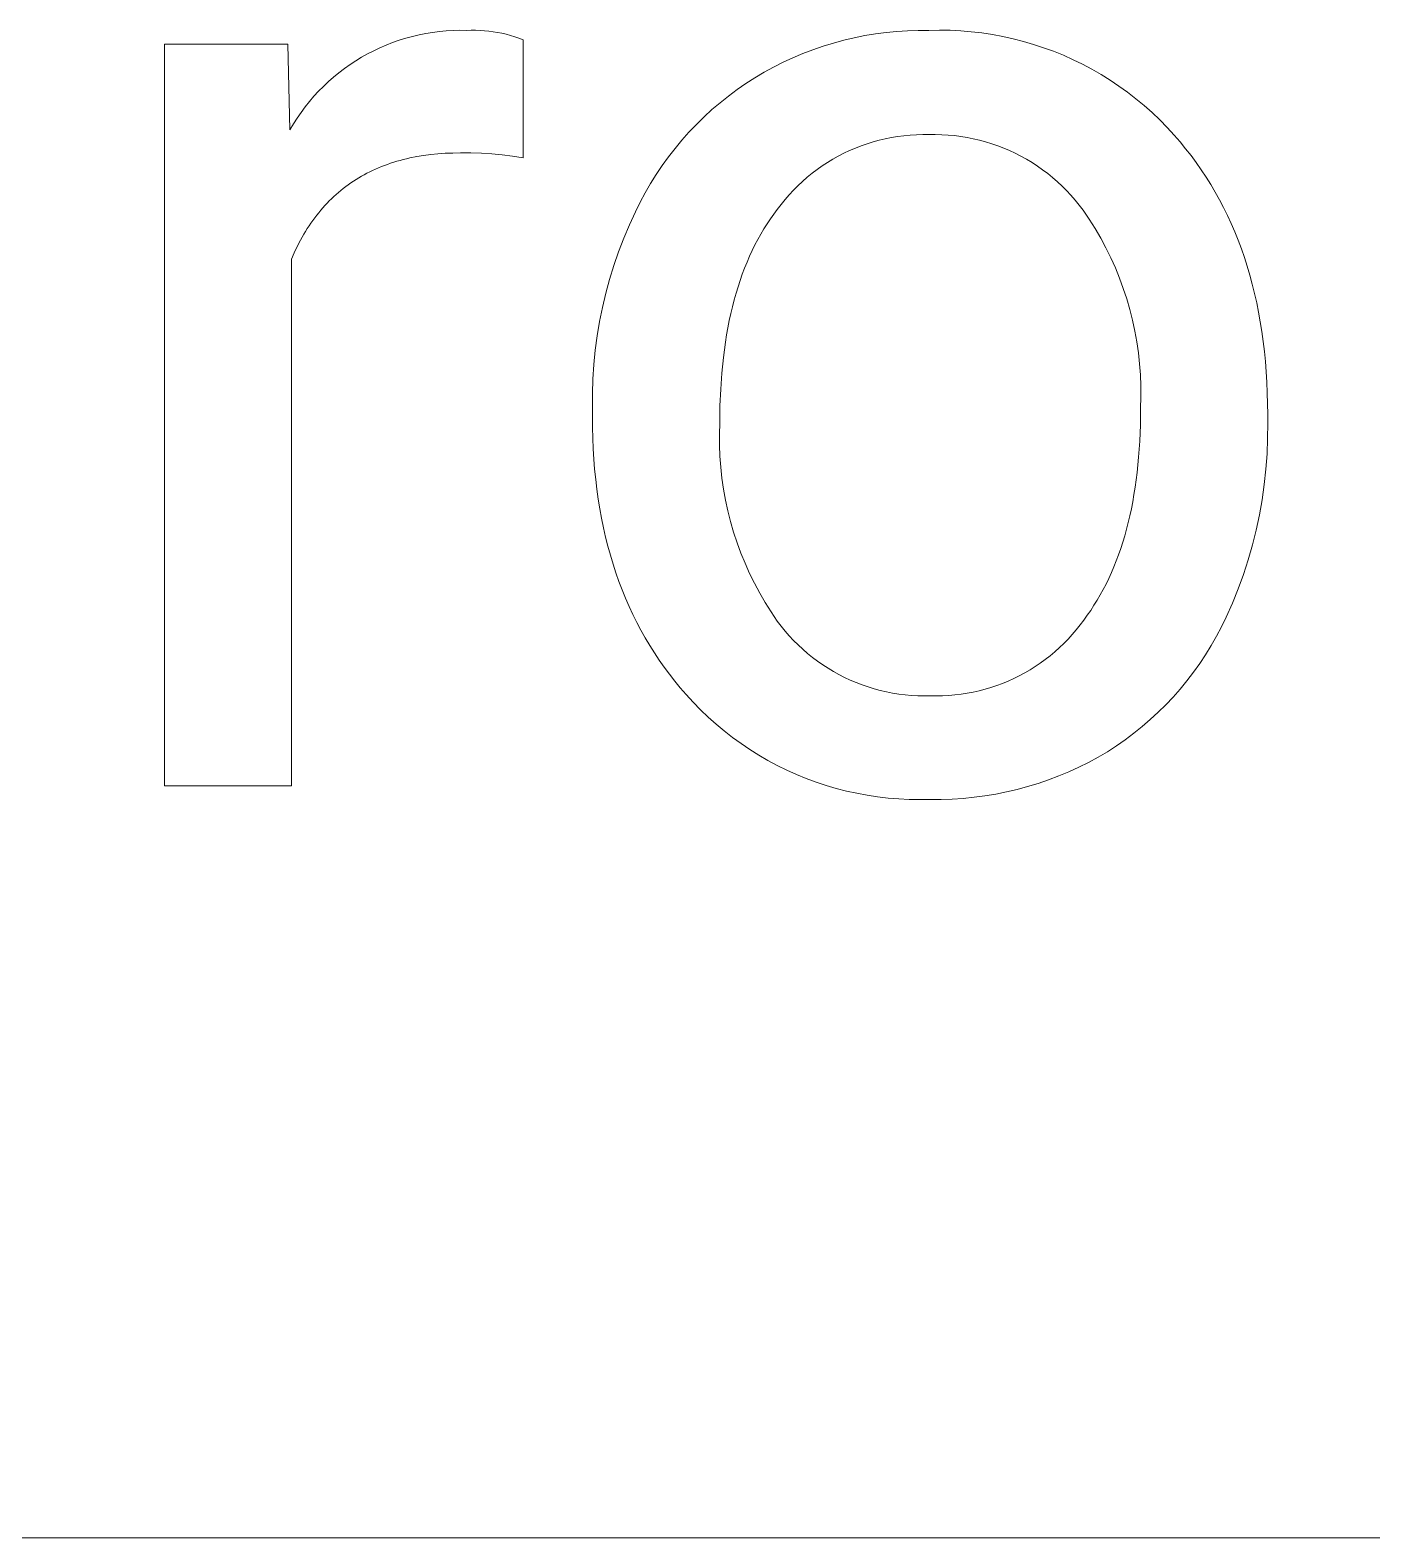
# Model space of a CAD drawing. Header units: millimetres. Extents: x 1287 to 5317, y -239 to 2577.
# Drawn here: x 4073.2 to 4124.5, y -13.8 to 43.8 of the extents above; entities that cross this region are included whole.
import ezdxf

# ---------------------------------------------------------------- set-up
doc = ezdxf.new("R2010")
doc.units = ezdxf.units.MM
doc.header["$MEASUREMENT"] = 0
doc.layers.add('Domyślny', color=7, linetype='Continuous', true_color=0x000000)

msp = doc.modelspace()

# ---------------------------------------------------------------- linework, layer by layer
at = {"layer": 'Domyślny', "color": 18, "lineweight": 15, "true_color": 0x000000}
for p, q in [((4089.927, 43.808), (4090.096, 43.814)), ((4090.096, 43.814), (4090.265, 43.815)), ((4090.265, 43.815), (4090.434, 43.809)), ((4107.597, 43.81), (4108.002, 43.818)), ((4108.002, 43.818), (4108.408, 43.812)), ((4108.408, 43.812), (4108.812, 43.793)), ((4078.372, 14.927), (4078.372, 43.285)), ((4078.372, 43.285), (4083.083, 43.285)), ((4083.083, 43.285), (4083.163, 40.01)), ((4086.605, 43.143), (4086.846, 43.247)), ((4086.846, 43.247), (4087.091, 43.343)), ((4087.091, 43.343), (4087.339, 43.43)), ((4087.339, 43.43), (4087.59, 43.508)), ((4087.59, 43.508), (4087.844, 43.577)), ((4087.844, 43.577), (4088.1, 43.638)), ((4088.1, 43.638), (4088.357, 43.69)), ((4088.357, 43.69), (4088.617, 43.732)), ((4088.617, 43.732), (4088.877, 43.766)), ((4088.877, 43.766), (4089.139, 43.79)), ((4089.139, 43.79), (4089.402, 43.805)), ((4089.402, 43.805), (4089.664, 43.811)), ((4089.664, 43.811), (4089.927, 43.808)), ((4090.434, 43.809), (4090.602, 43.798)), ((4090.602, 43.798), (4090.77, 43.781)), ((4090.77, 43.781), (4090.938, 43.759)), ((4090.938, 43.759), (4091.104, 43.731)), ((4091.104, 43.731), (4091.269, 43.697)), ((4091.269, 43.697), (4091.434, 43.658)), ((4091.434, 43.658), (4091.597, 43.613)), ((4091.597, 43.613), (4091.758, 43.563)), ((4091.758, 43.563), (4091.917, 43.507)), ((4091.917, 43.507), (4092.075, 43.446)), ((4092.075, 43.446), (4092.075, 38.937)), ((4103.548, 43.202), (4103.941, 43.324)), ((4103.941, 43.324), (4104.338, 43.432)), ((4104.338, 43.432), (4104.738, 43.526)), ((4104.738, 43.526), (4105.141, 43.608)), ((4105.141, 43.608), (4105.547, 43.675)), ((4105.547, 43.675), (4105.955, 43.73)), ((4105.955, 43.73), (4106.364, 43.77)), ((4106.364, 43.77), (4106.774, 43.797)), ((4106.774, 43.797), (4107.185, 43.81)), ((4107.185, 43.81), (4107.597, 43.81)), ((4108.812, 43.793), (4109.217, 43.759)), ((4109.217, 43.759), (4109.619, 43.713)), ((4109.619, 43.713), (4110.02, 43.652)), ((4110.02, 43.652), (4110.419, 43.578)), ((4110.419, 43.578), (4110.815, 43.49)), ((4110.815, 43.49), (4111.207, 43.39)), ((4111.207, 43.39), (4111.596, 43.275)), ((4111.596, 43.275), (4111.981, 43.148)), ((4085.68, 42.645), (4085.905, 42.782)), ((4085.905, 42.782), (4086.134, 42.91)), ((4086.134, 42.91), (4086.367, 43.031)), ((4086.367, 43.031), (4086.605, 43.143)), ((4102.023, 42.589), (4102.396, 42.761)), ((4102.396, 42.761), (4102.775, 42.921)), ((4102.775, 42.921), (4103.159, 43.068)), ((4103.159, 43.068), (4103.548, 43.202)), ((4111.981, 43.148), (4112.362, 43.008)), ((4112.362, 43.008), (4112.737, 42.855)), ((4112.737, 42.855), (4113.107, 42.689)), ((4113.107, 42.689), (4113.471, 42.511)), ((4084.834, 42.023), (4085.037, 42.189)), ((4085.037, 42.189), (4085.246, 42.349)), ((4085.246, 42.349), (4085.461, 42.501)), ((4085.461, 42.501), (4085.68, 42.645)), ((4100.94, 41.998), (4101.294, 42.207)), ((4101.294, 42.207), (4101.655, 42.404)), ((4101.655, 42.404), (4102.023, 42.589)), ((4113.471, 42.511), (4113.829, 42.32)), ((4113.829, 42.32), (4114.18, 42.118)), ((4114.18, 42.118), (4114.525, 41.904)), ((4084.26, 41.482), (4084.445, 41.669)), ((4084.445, 41.669), (4084.636, 41.849)), ((4084.636, 41.849), (4084.834, 42.023)), ((4099.93, 41.3), (4100.259, 41.544)), ((4100.259, 41.544), (4100.595, 41.777)), ((4100.595, 41.777), (4100.94, 41.998)), ((4114.525, 41.904), (4114.861, 41.678)), ((4114.861, 41.678), (4115.19, 41.441)), ((4083.746, 40.884), (4083.91, 41.09)), ((4083.91, 41.09), (4084.082, 41.289)), ((4084.082, 41.289), (4084.26, 41.482)), ((4099.298, 40.779), (4099.609, 41.045)), ((4099.609, 41.045), (4099.93, 41.3)), ((4115.19, 41.441), (4115.511, 41.192)), ((4115.511, 41.192), (4115.823, 40.934)), ((4115.823, 40.934), (4116.126, 40.664)), ((4083.297, 40.236), (4083.439, 40.457)), ((4083.439, 40.457), (4083.589, 40.674)), ((4083.589, 40.674), (4083.746, 40.884)), ((4098.703, 40.216), (4098.996, 40.503)), ((4098.996, 40.503), (4099.298, 40.779)), ((4116.126, 40.664), (4116.42, 40.385)), ((4116.42, 40.385), (4116.704, 40.096)), ((4083.163, 40.01), (4083.297, 40.236)), ((4098.149, 39.614), (4098.421, 39.92)), ((4098.421, 39.92), (4098.703, 40.216)), ((4106.638, 39.783), (4106.4, 39.752)), ((4106.877, 39.805), (4106.638, 39.783)), ((4107.117, 39.82), (4106.877, 39.805)), ((4107.357, 39.826), (4107.117, 39.82)), ((4107.597, 39.824), (4107.357, 39.826)), ((4107.84, 39.826), (4107.597, 39.824)), ((4108.084, 39.821), (4107.84, 39.826)), ((4108.327, 39.807), (4108.084, 39.821)), ((4108.57, 39.784), (4108.327, 39.807)), ((4108.812, 39.754), (4108.57, 39.784)), ((4116.704, 40.096), (4116.978, 39.797)), ((4116.978, 39.797), (4117.198, 39.544)), ((4097.636, 38.976), (4097.887, 39.299)), ((4097.887, 39.299), (4098.149, 39.614)), ((4104.562, 39.213), (4104.345, 39.111)), ((4104.782, 39.308), (4104.562, 39.213)), ((4105.006, 39.396), (4104.782, 39.308)), ((4105.233, 39.475), (4105.006, 39.396)), ((4105.462, 39.546), (4105.233, 39.475)), ((4105.694, 39.61), (4105.462, 39.546)), ((4105.927, 39.665), (4105.694, 39.61)), ((4106.163, 39.713), (4105.927, 39.665)), ((4106.4, 39.752), (4106.163, 39.713)), ((4109.052, 39.714), (4108.812, 39.754)), ((4109.291, 39.667), (4109.052, 39.714)), ((4109.529, 39.611), (4109.291, 39.667)), ((4109.764, 39.547), (4109.529, 39.611)), ((4109.997, 39.476), (4109.764, 39.547)), ((4110.227, 39.396), (4109.997, 39.476)), ((4110.454, 39.308), (4110.227, 39.396)), ((4110.678, 39.212), (4110.454, 39.308)), ((4110.899, 39.109), (4110.678, 39.212)), ((4117.198, 39.544), (4117.412, 39.286)), ((4117.412, 39.286), (4117.618, 39.022)), ((4086.777, 38.644), (4086.662, 38.599)), ((4086.893, 38.687), (4086.777, 38.644)), ((4087.012, 38.727), (4086.893, 38.687)), ((4087.131, 38.766), (4087.012, 38.727)), ((4087.252, 38.803), (4087.131, 38.766)), ((4087.375, 38.838), (4087.252, 38.803)), ((4087.499, 38.87), (4087.375, 38.838)), ((4087.625, 38.901), (4087.499, 38.87)), ((4087.752, 38.93), (4087.625, 38.901)), ((4088.01, 38.981), (4087.752, 38.93)), ((4088.275, 39.025), (4088.01, 38.981)), ((4088.545, 39.061), (4088.275, 39.025)), ((4088.821, 39.089), (4088.545, 39.061)), ((4089.104, 39.109), (4088.821, 39.089)), ((4089.392, 39.12), (4089.104, 39.109)), ((4089.686, 39.124), (4089.392, 39.12)), ((4090.086, 39.123), (4089.686, 39.124)), ((4090.485, 39.11), (4090.086, 39.123)), ((4090.884, 39.085), (4090.485, 39.11)), ((4091.283, 39.047), (4090.884, 39.085)), ((4091.679, 38.998), (4091.283, 39.047)), ((4092.075, 38.937), (4091.679, 38.998)), ((4097.169, 38.303), (4097.397, 38.643)), ((4097.397, 38.643), (4097.636, 38.976)), ((4103.515, 38.628), (4103.319, 38.49)), ((4103.716, 38.759), (4103.515, 38.628)), ((4103.921, 38.884), (4103.716, 38.759)), ((4104.131, 39.001), (4103.921, 38.884)), ((4104.345, 39.111), (4104.131, 39.001)), ((4111.116, 38.998), (4110.899, 39.109)), ((4111.329, 38.879), (4111.116, 38.998)), ((4111.538, 38.754), (4111.329, 38.879)), ((4111.742, 38.621), (4111.538, 38.754)), ((4117.618, 39.022), (4117.817, 38.754)), ((4117.817, 38.754), (4118.009, 38.48)), ((4085.691, 38.108), (4085.591, 38.043)), ((4085.793, 38.17), (4085.691, 38.108)), ((4085.897, 38.231), (4085.793, 38.17)), ((4086.001, 38.29), (4085.897, 38.231)), ((4086.108, 38.346), (4086.001, 38.29)), ((4086.216, 38.401), (4086.108, 38.346)), ((4086.325, 38.453), (4086.216, 38.401)), ((4086.436, 38.504), (4086.325, 38.453)), ((4086.548, 38.553), (4086.436, 38.504)), ((4086.662, 38.599), (4086.548, 38.553)), ((4096.953, 37.956), (4097.169, 38.303)), ((4102.941, 38.193), (4102.76, 38.035)), ((4103.127, 38.345), (4102.941, 38.193)), ((4103.319, 38.49), (4103.127, 38.345)), ((4111.942, 38.481), (4111.742, 38.621)), ((4112.136, 38.334), (4111.942, 38.481)), ((4112.326, 38.181), (4112.136, 38.334)), ((4112.51, 38.021), (4112.326, 38.181)), ((4118.009, 38.48), (4118.194, 38.201)), ((4118.194, 38.201), (4118.372, 37.917)), ((4084.93, 37.536), (4084.841, 37.456)), ((4085.02, 37.614), (4084.93, 37.536)), ((4085.111, 37.691), (4085.02, 37.614)), ((4085.204, 37.765), (4085.111, 37.691)), ((4085.299, 37.838), (4085.204, 37.765)), ((4085.395, 37.908), (4085.299, 37.838)), ((4085.492, 37.977), (4085.395, 37.908)), ((4085.591, 38.043), (4085.492, 37.977)), ((4096.557, 37.239), (4096.749, 37.601)), ((4096.749, 37.601), (4096.953, 37.956)), ((4102.252, 37.525), (4102.095, 37.344)), ((4102.415, 37.701), (4102.252, 37.525)), ((4102.585, 37.871), (4102.415, 37.701)), ((4102.76, 38.035), (4102.585, 37.871)), ((4112.688, 37.855), (4112.51, 38.021)), ((4112.861, 37.683), (4112.688, 37.855)), ((4113.027, 37.505), (4112.861, 37.683)), ((4113.187, 37.322), (4113.027, 37.505)), ((4118.372, 37.917), (4118.543, 37.628)), ((4118.543, 37.628), (4118.707, 37.333)), ((4084.342, 36.931), (4084.264, 36.837)), ((4084.421, 37.024), (4084.342, 36.931)), ((4084.502, 37.114), (4084.421, 37.024)), ((4084.585, 37.202), (4084.502, 37.114)), ((4084.669, 37.289), (4084.585, 37.202)), ((4084.754, 37.373), (4084.669, 37.289)), ((4084.841, 37.456), (4084.754, 37.373)), ((4096.377, 36.871), (4096.557, 37.239)), ((4101.799, 36.965), (4101.664, 36.785)), ((4101.944, 37.157), (4101.799, 36.965)), ((4102.095, 37.344), (4101.944, 37.157)), ((4113.341, 37.132), (4113.187, 37.322)), ((4113.488, 36.938), (4113.341, 37.132)), ((4113.726, 36.589), (4113.488, 36.938)), ((4118.707, 37.333), (4118.864, 37.034)), ((4118.864, 37.034), (4119.014, 36.729)), ((4083.895, 36.336), (4083.826, 36.229)), ((4083.966, 36.44), (4083.895, 36.336)), ((4084.038, 36.542), (4083.966, 36.44)), ((4084.112, 36.642), (4084.038, 36.542)), ((4084.187, 36.741), (4084.112, 36.642)), ((4084.264, 36.837), (4084.187, 36.741)), ((4095.93, 35.858), (4096.145, 36.368)), ((4096.145, 36.368), (4096.377, 36.871)), ((4101.407, 36.411), (4101.285, 36.216)), ((4101.533, 36.601), (4101.407, 36.411)), ((4101.664, 36.785), (4101.533, 36.601)), ((4113.951, 36.231), (4113.726, 36.589)), ((4119.014, 36.729), (4119.157, 36.419)), ((4119.157, 36.419), (4119.293, 36.103)), ((4083.565, 35.785), (4083.443, 35.55)), ((4083.628, 35.899), (4083.565, 35.785)), ((4083.693, 36.011), (4083.628, 35.899)), ((4083.759, 36.121), (4083.693, 36.011)), ((4083.826, 36.229), (4083.759, 36.121)), ((4095.732, 35.341), (4095.93, 35.858)), ((4101.053, 35.813), (4100.943, 35.604)), ((4101.167, 36.017), (4101.053, 35.813)), ((4101.285, 36.216), (4101.167, 36.017)), ((4114.163, 35.866), (4113.951, 36.231)), ((4114.363, 35.493), (4114.163, 35.866)), ((4119.293, 36.103), (4119.422, 35.783)), ((4119.422, 35.783), (4119.544, 35.457)), ((4083.327, 35.308), (4083.217, 35.058)), ((4083.443, 35.55), (4083.327, 35.308)), ((4095.551, 34.818), (4095.732, 35.341)), ((4100.737, 35.171), (4100.64, 34.947)), ((4100.838, 35.39), (4100.737, 35.171)), ((4100.943, 35.604), (4100.838, 35.39)), ((4114.549, 35.114), (4114.363, 35.493)), ((4119.544, 35.457), (4119.659, 35.126)), ((4083.217, 35.058), (4083.217, 14.927)), ((4095.387, 34.289), (4095.551, 34.818)), ((4100.548, 34.719), (4100.46, 34.485)), ((4100.64, 34.947), (4100.548, 34.719)), ((4114.723, 34.729), (4114.549, 35.114)), ((4114.882, 34.338), (4114.723, 34.729)), ((4119.659, 35.126), (4119.766, 34.79)), ((4119.766, 34.79), (4119.867, 34.449)), ((4095.241, 33.755), (4095.387, 34.289)), ((4100.376, 34.247), (4100.296, 34.004)), ((4100.46, 34.485), (4100.376, 34.247)), ((4115.028, 33.941), (4114.882, 34.338)), ((4119.867, 34.449), (4119.961, 34.103)), ((4119.961, 34.103), (4120.048, 33.751)), ((4095.113, 33.217), (4095.241, 33.755)), ((4100.15, 33.503), (4100.083, 33.245)), ((4100.221, 33.756), (4100.15, 33.503)), ((4100.296, 34.004), (4100.221, 33.756)), ((4115.16, 33.54), (4115.028, 33.941)), ((4115.278, 33.134), (4115.16, 33.54)), ((4120.048, 33.751), (4120.128, 33.394)), ((4095.003, 32.674), (4095.113, 33.217)), ((4100.021, 32.982), (4099.963, 32.714)), ((4100.083, 33.245), (4100.021, 32.982)), ((4115.382, 32.724), (4115.278, 33.134)), ((4120.128, 33.394), (4120.201, 33.033)), ((4120.201, 33.033), (4120.267, 32.665)), ((4094.912, 32.128), (4095.003, 32.674)), ((4099.909, 32.442), (4099.859, 32.165)), ((4099.963, 32.714), (4099.909, 32.442)), ((4115.471, 32.311), (4115.382, 32.724)), ((4115.546, 31.896), (4115.471, 32.311)), ((4120.267, 32.665), (4120.326, 32.293)), ((4120.326, 32.293), (4120.378, 31.915)), ((4094.838, 31.579), (4094.912, 32.128)), ((4099.814, 31.882), (4099.736, 31.303)), ((4099.859, 32.165), (4099.814, 31.882)), ((4115.607, 31.477), (4115.546, 31.896)), ((4120.378, 31.915), (4120.423, 31.533)), ((4094.782, 31.028), (4094.838, 31.579)), ((4099.736, 31.303), (4099.676, 30.705)), ((4115.653, 31.057), (4115.607, 31.477)), ((4120.423, 31.533), (4120.461, 31.145)), ((4120.461, 31.145), (4120.492, 30.752)), ((4094.745, 30.476), (4094.782, 31.028)), ((4099.676, 30.705), (4099.633, 30.087)), ((4115.684, 30.636), (4115.653, 31.057)), ((4115.701, 30.214), (4115.684, 30.636)), ((4120.492, 30.752), (4120.516, 30.353)), ((4094.727, 29.923), (4094.745, 30.476)), ((4099.633, 30.087), (4099.607, 29.449)), ((4115.702, 29.791), (4115.701, 30.214)), ((4120.516, 30.353), (4120.534, 29.95)), ((4094.726, 29.369), (4094.727, 29.923)), ((4099.607, 29.449), (4099.598, 28.792)), ((4115.689, 29.369), (4115.702, 29.791)), ((4120.534, 29.95), (4120.548, 29.127)), ((4094.726, 29.034), (4094.726, 29.369)), ((4094.73, 28.622), (4094.726, 29.034)), ((4115.681, 28.726), (4115.689, 29.369)), ((4120.548, 29.127), (4120.548, 28.792)), ((4094.741, 28.216), (4094.73, 28.622)), ((4099.598, 28.792), (4099.585, 28.37)), ((4099.585, 28.37), (4099.587, 27.947)), ((4115.656, 28.102), (4115.681, 28.726)), ((4120.548, 28.792), (4120.546, 28.203)), ((4094.758, 27.815), (4094.741, 28.216)), ((4094.783, 27.419), (4094.758, 27.815)), ((4099.587, 27.947), (4099.603, 27.525)), ((4115.614, 27.496), (4115.656, 28.102)), ((4120.546, 28.203), (4120.524, 27.615)), ((4094.815, 27.029), (4094.783, 27.419)), ((4099.603, 27.525), (4099.634, 27.103)), ((4099.634, 27.103), (4099.68, 26.683)), ((4115.555, 26.908), (4115.614, 27.496)), ((4120.524, 27.615), (4120.482, 27.028)), ((4094.854, 26.643), (4094.815, 27.029)), ((4094.899, 26.263), (4094.854, 26.643)), ((4099.68, 26.683), (4099.74, 26.265)), ((4115.48, 26.338), (4115.555, 26.908)), ((4120.482, 27.028), (4120.419, 26.443)), ((4094.952, 25.888), (4094.899, 26.263)), ((4099.74, 26.265), (4099.815, 25.849)), ((4115.387, 25.786), (4115.436, 26.06)), ((4115.436, 26.06), (4115.48, 26.338)), ((4120.419, 26.443), (4120.337, 25.86)), ((4095.012, 25.518), (4094.952, 25.888)), ((4095.079, 25.153), (4095.012, 25.518)), ((4099.815, 25.849), (4099.904, 25.436)), ((4099.904, 25.436), (4100.008, 25.027)), ((4115.278, 25.253), (4115.335, 25.517)), ((4115.335, 25.517), (4115.387, 25.786)), ((4120.337, 25.86), (4120.234, 25.28)), ((4095.153, 24.793), (4095.079, 25.153)), ((4095.234, 24.438), (4095.153, 24.793)), ((4100.008, 25.027), (4100.126, 24.621)), ((4115.151, 24.737), (4115.216, 24.993)), ((4115.216, 24.993), (4115.278, 25.253)), ((4120.234, 25.28), (4120.111, 24.704)), ((4095.322, 24.089), (4095.234, 24.438)), ((4100.126, 24.621), (4100.258, 24.219)), ((4100.258, 24.219), (4100.404, 23.823)), ((4114.929, 23.998), (4115.007, 24.24)), ((4115.007, 24.24), (4115.081, 24.486)), ((4115.081, 24.486), (4115.151, 24.737)), ((4120.111, 24.704), (4119.968, 24.133)), ((4095.417, 23.745), (4095.322, 24.089)), ((4095.518, 23.405), (4095.417, 23.745)), ((4100.404, 23.823), (4100.564, 23.432)), ((4114.759, 23.528), (4114.846, 23.761)), ((4114.846, 23.761), (4114.929, 23.998)), ((4119.968, 24.133), (4119.806, 23.567)), ((4095.627, 23.071), (4095.518, 23.405)), ((4095.743, 22.742), (4095.627, 23.071)), ((4100.564, 23.432), (4100.737, 23.046)), ((4114.472, 22.856), (4114.572, 23.075)), ((4114.572, 23.075), (4114.668, 23.299)), ((4114.668, 23.299), (4114.759, 23.528)), ((4119.806, 23.567), (4119.624, 23.008)), ((4095.866, 22.419), (4095.743, 22.742)), ((4100.737, 23.046), (4100.924, 22.667)), ((4100.924, 22.667), (4101.124, 22.295)), ((4114.259, 22.431), (4114.368, 22.641)), ((4114.368, 22.641), (4114.472, 22.856)), ((4119.624, 23.008), (4119.423, 22.454)), ((4095.995, 22.1), (4095.866, 22.419)), ((4096.132, 21.786), (4095.995, 22.1)), ((4101.124, 22.295), (4101.336, 21.93)), ((4101.336, 21.93), (4101.562, 21.572)), ((4113.907, 21.827), (4114.029, 22.024)), ((4114.029, 22.024), (4114.146, 22.225)), ((4114.146, 22.225), (4114.259, 22.431)), ((4119.203, 21.908), (4118.964, 21.37)), ((4119.423, 22.454), (4119.203, 21.908)), ((4096.276, 21.478), (4096.132, 21.786)), ((4096.426, 21.174), (4096.276, 21.478)), ((4101.562, 21.572), (4101.799, 21.223)), ((4113.515, 21.263), (4113.65, 21.446)), ((4113.65, 21.446), (4113.781, 21.634)), ((4113.781, 21.634), (4113.907, 21.827)), ((4118.964, 21.37), (4118.785, 21.003)), ((4096.583, 20.876), (4096.426, 21.174)), ((4096.748, 20.582), (4096.583, 20.876)), ((4101.799, 21.223), (4101.945, 21.03)), ((4101.945, 21.03), (4102.098, 20.842)), ((4102.098, 20.842), (4102.257, 20.66)), ((4113.077, 20.712), (4113.229, 20.89)), ((4113.229, 20.89), (4113.375, 21.074)), ((4113.375, 21.074), (4113.515, 21.263)), ((4118.785, 21.003), (4118.594, 20.641)), ((4096.919, 20.294), (4096.748, 20.582)), ((4097.097, 20.011), (4096.919, 20.294)), ((4102.257, 20.66), (4102.423, 20.483)), ((4102.423, 20.483), (4102.594, 20.313)), ((4102.594, 20.313), (4102.771, 20.148)), ((4112.41, 20.051), (4112.585, 20.207)), ((4112.585, 20.207), (4112.755, 20.37)), ((4112.755, 20.37), (4112.919, 20.538)), ((4112.919, 20.538), (4113.077, 20.712)), ((4118.391, 20.286), (4118.176, 19.939)), ((4118.594, 20.641), (4118.391, 20.286)), ((4097.282, 19.733), (4097.097, 20.011)), ((4097.474, 19.46), (4097.282, 19.733)), ((4102.771, 20.148), (4102.954, 19.989)), ((4102.954, 19.989), (4103.142, 19.837)), ((4103.142, 19.837), (4103.335, 19.692)), ((4103.335, 19.692), (4103.534, 19.553)), ((4111.66, 19.486), (4111.854, 19.618)), ((4111.854, 19.618), (4112.044, 19.756)), ((4112.044, 19.756), (4112.23, 19.9)), ((4112.23, 19.9), (4112.41, 20.051)), ((4118.176, 19.939), (4117.949, 19.598)), ((4097.672, 19.192), (4097.474, 19.46)), ((4097.878, 18.929), (4097.672, 19.192)), ((4103.534, 19.553), (4103.737, 19.421)), ((4103.737, 19.421), (4103.944, 19.297)), ((4103.944, 19.297), (4104.156, 19.18)), ((4104.156, 19.18), (4104.371, 19.07)), ((4104.371, 19.07), (4104.59, 18.967)), ((4110.626, 18.931), (4110.84, 19.028)), ((4110.84, 19.028), (4111.051, 19.132)), ((4111.051, 19.132), (4111.258, 19.243)), ((4111.258, 19.243), (4111.461, 19.361)), ((4111.461, 19.361), (4111.66, 19.486)), ((4117.711, 19.266), (4117.462, 18.942)), ((4117.949, 19.598), (4117.711, 19.266)), ((4098.09, 18.671), (4097.878, 18.929)), ((4098.31, 18.418), (4098.09, 18.671)), ((4104.59, 18.967), (4104.813, 18.872)), ((4104.813, 18.872), (4105.039, 18.785)), ((4105.039, 18.785), (4105.267, 18.706)), ((4105.267, 18.706), (4105.499, 18.635)), ((4105.499, 18.635), (4105.732, 18.572)), ((4105.732, 18.572), (4105.968, 18.517)), ((4105.968, 18.517), (4106.205, 18.47)), ((4106.205, 18.47), (4106.444, 18.432)), ((4108.822, 18.426), (4109.054, 18.462)), ((4109.054, 18.462), (4109.285, 18.506)), ((4109.285, 18.506), (4109.514, 18.558)), ((4109.514, 18.558), (4109.741, 18.617)), ((4109.741, 18.617), (4109.966, 18.685)), ((4109.966, 18.685), (4110.189, 18.759)), ((4110.189, 18.759), (4110.409, 18.842)), ((4110.409, 18.842), (4110.626, 18.931)), ((4117.202, 18.626), (4116.932, 18.32)), ((4117.462, 18.942), (4117.202, 18.626)), ((4098.582, 18.12), (4098.31, 18.418)), ((4098.865, 17.831), (4098.582, 18.12)), ((4106.444, 18.432), (4106.684, 18.401)), ((4106.684, 18.401), (4106.925, 18.38)), ((4106.925, 18.38), (4107.167, 18.366)), ((4107.167, 18.366), (4107.409, 18.361)), ((4107.409, 18.361), (4107.65, 18.364)), ((4107.65, 18.364), (4107.885, 18.361)), ((4107.885, 18.361), (4108.12, 18.365)), ((4108.12, 18.365), (4108.355, 18.378)), ((4108.355, 18.378), (4108.589, 18.398)), ((4108.589, 18.398), (4108.822, 18.426)), ((4116.651, 18.022), (4116.36, 17.735)), ((4116.932, 18.32), (4116.651, 18.022)), ((4099.157, 17.551), (4098.865, 17.831)), ((4099.458, 17.282), (4099.157, 17.551)), ((4116.06, 17.457), (4115.751, 17.19)), ((4116.36, 17.735), (4116.06, 17.457)), ((4099.769, 17.024), (4099.458, 17.282)), ((4100.087, 16.776), (4099.769, 17.024)), ((4100.415, 16.539), (4100.087, 16.776)), ((4115.432, 16.933), (4115.105, 16.688)), ((4115.751, 17.19), (4115.432, 16.933)), ((4100.75, 16.313), (4100.415, 16.539)), ((4101.092, 16.099), (4100.75, 16.313)), ((4114.428, 16.23), (4114.066, 16.02)), ((4114.771, 16.453), (4114.428, 16.23)), ((4115.105, 16.688), (4114.771, 16.453)), ((4101.442, 15.897), (4101.092, 16.099)), ((4101.798, 15.706), (4101.442, 15.897)), ((4102.161, 15.528), (4101.798, 15.706)), ((4113.323, 15.635), (4112.943, 15.462)), ((4113.698, 15.822), (4113.323, 15.635)), ((4114.066, 16.02), (4113.698, 15.822)), ((4102.529, 15.362), (4102.161, 15.528)), ((4102.903, 15.209), (4102.529, 15.362)), ((4103.282, 15.069), (4102.903, 15.209)), ((4103.666, 14.941), (4103.282, 15.069)), ((4111.77, 15.017), (4111.369, 14.895)), ((4112.165, 15.153), (4111.77, 15.017)), ((4112.557, 15.301), (4112.165, 15.153)), ((4112.943, 15.462), (4112.557, 15.301)), ((4083.217, 14.927), (4078.372, 14.927)), ((4104.053, 14.827), (4103.666, 14.941)), ((4104.444, 14.726), (4104.053, 14.827)), ((4104.839, 14.638), (4104.444, 14.726)), ((4105.236, 14.564), (4104.839, 14.638)), ((4105.635, 14.504), (4105.236, 14.564)), ((4106.036, 14.456), (4105.635, 14.504)), ((4106.439, 14.423), (4106.036, 14.456)), ((4106.843, 14.403), (4106.439, 14.423)), ((4108.487, 14.418), (4108.069, 14.405)), ((4108.904, 14.445), (4108.487, 14.418)), ((4109.321, 14.486), (4108.904, 14.445)), ((4109.735, 14.541), (4109.321, 14.486)), ((4110.148, 14.609), (4109.735, 14.541)), ((4110.558, 14.691), (4110.148, 14.609)), ((4110.966, 14.787), (4110.558, 14.691)), ((4111.369, 14.895), (4110.966, 14.787)), ((4107.247, 14.397), (4106.843, 14.403)), ((4107.65, 14.405), (4107.247, 14.397)), ((4108.069, 14.405), (4107.65, 14.405)), ((3793.964, -13.829), (5317.013, -13.829))]:
    msp.add_line(p, q, dxfattribs=at)

doc.saveas('drawing.dxf')
